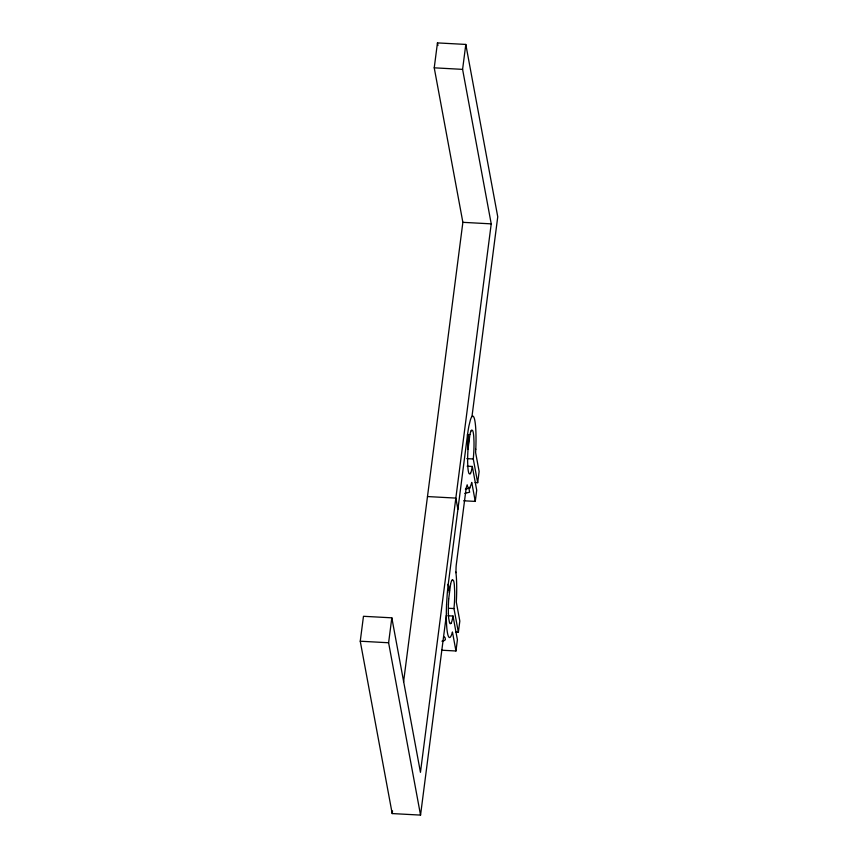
<?xml version="1.0" encoding="UTF-8"?>
<svg xmlns="http://www.w3.org/2000/svg" width="858" height="858" viewBox="0 0 858 858"><rect width="100%" height="100%" fill="white"/><g stroke="black" fill="none" stroke-linecap="round" stroke-linejoin="round"><path stroke-width="1.29" d="M455.92 572.072L456.327 576.726A35.864 4.805 -86.9 0 1 456.467 598.809L456.306 602.08L459.824 621.074L458.376 632.282L455.802 632.142M446.568 604.429L447.233 593.918A36.197 4.848 -86.9 0 1 448.262 584.062L467.567 434.48A36.197 4.848 -86.9 0 1 468.876 426.136L470.356 420.034A35.864 4.805 -86.9 0 1 471.879 416.677L472.372 416.227A35.864 4.805 -86.9 0 1 475.782 449.313M475.772 449.227L475.6 452.498L479.129 471.492L477.681 482.7L475.096 482.561M448.702 598.905L450.6 584.212M470.495 473.316A22.158 2.971 -86.9 0 1 469.873 474.056L469.036 473.573A22.576 3.024 -86.9 0 1 467.857 467.213L467.631 461.958A22.158 2.971 -86.9 0 1 468.018 449.377L469.905 434.631M458.376 632.282L453.979 608.558L454.332 604.332A22.158 2.971 -86.9 0 0 454.697 591.698L454.343 584.909A22.319 2.992 -86.9 0 0 453.55 580.662L452.456 579.6M477.681 482.7L473.284 458.976L473.627 454.751A22.158 2.971 -86.9 0 0 474.002 442.127L473.777 436.819A22.576 3.024 -86.9 0 0 473.294 432.84A22.576 3.024 -86.9 0 0 472.597 430.501L471.761 430.03A22.158 2.971 -86.9 0 0 471.16 430.845M446.332 615.283L420.549 815.1L392.192 813.566L360.253 641.216L363.47 616.291L391.827 617.824L420.452 772.329L491.226 223.863L462.591 69.369L465.808 44.434L437.451 42.9L434.234 67.825L462.87 222.329L403.55 682.024M420.549 815.1L388.61 642.76L391.827 617.824M392.192 813.566L392.535 810.917M471.964 416.602L497.747 216.784L465.808 44.434M441.784 650.214L455.963 650.986L457.411 639.778L453.013 616.044L447.855 615.765M463.663 500.782L475.268 501.404L476.716 490.197L472.318 466.462L467.16 466.184M472.318 466.462L471.728 469.444M453.013 616.044L452.434 619.026M465.347 489.146L470.184 487.955M464.8 493.382L469.637 492.192L468.768 487.494M434.234 67.825L462.591 69.369M462.87 222.329L491.226 223.863M466.838 458.622L473.284 458.976M427.488 496.557L455.845 498.09L457.915 509.277M448.82 608.279L453.979 608.558M360.253 641.216L388.61 642.76M469.047 439.317L467.567 434.48L468.007 449.324M437.451 42.9L437.945 45.528M468.8 441.151L467.567 434.48L468.168 447.19M475.268 501.404L471.75 482.421L471.278 484.041A35.875 4.805 -86.9 0 1 467.889 487.119L467.224 485.317L466.387 487.162A8.494 1.137 -86.9 0 0 466.055 488.996L456.284 564.693A8.494 1.137 -86.9 0 0 456.07 567.138L455.92 572.704M449.495 590.733L448.262 584.062L449.27 592.663M455.963 650.986L452.445 631.992L451.973 633.622A35.875 4.805 -86.9 0 1 447.468 632.936A35.822 4.805 -86.9 0 1 446.342 617.889L446.332 614.703A35.822 4.805 -86.9 0 1 446.557 604.397M468.565 443.082L467.567 434.48L468.35 445.109M448.38 613.416L448.337 611.54A22.158 2.971 -86.9 0 1 448.723 598.959M452.413 619.208A22.158 2.971 -86.9 0 1 451.169 623.09M451.544 581.102A22.158 2.971 -86.9 0 1 452.466 579.686M451.19 622.897A22.158 2.971 -86.9 0 1 450.579 623.637L450.278 623.691A22.415 3.003 -86.9 0 1 449.485 622.576L448.691 618.328A22.415 3.003 -86.9 0 1 448.38 613.395M450.632 584.116A22.158 2.971 -86.9 0 1 451.565 580.909M469.937 434.534A22.158 2.971 -86.9 0 1 471.181 430.652M441.934 641.183A6.017 2.896 7.4 0 0 445.409 639.5L445.077 637.676A6.017 2.896 7.4 0 0 444.079 636.808M471.718 469.626A22.158 2.971 -86.9 0 1 470.463 473.519M467.106 484.899L467.117 484.942"/></g></svg>
